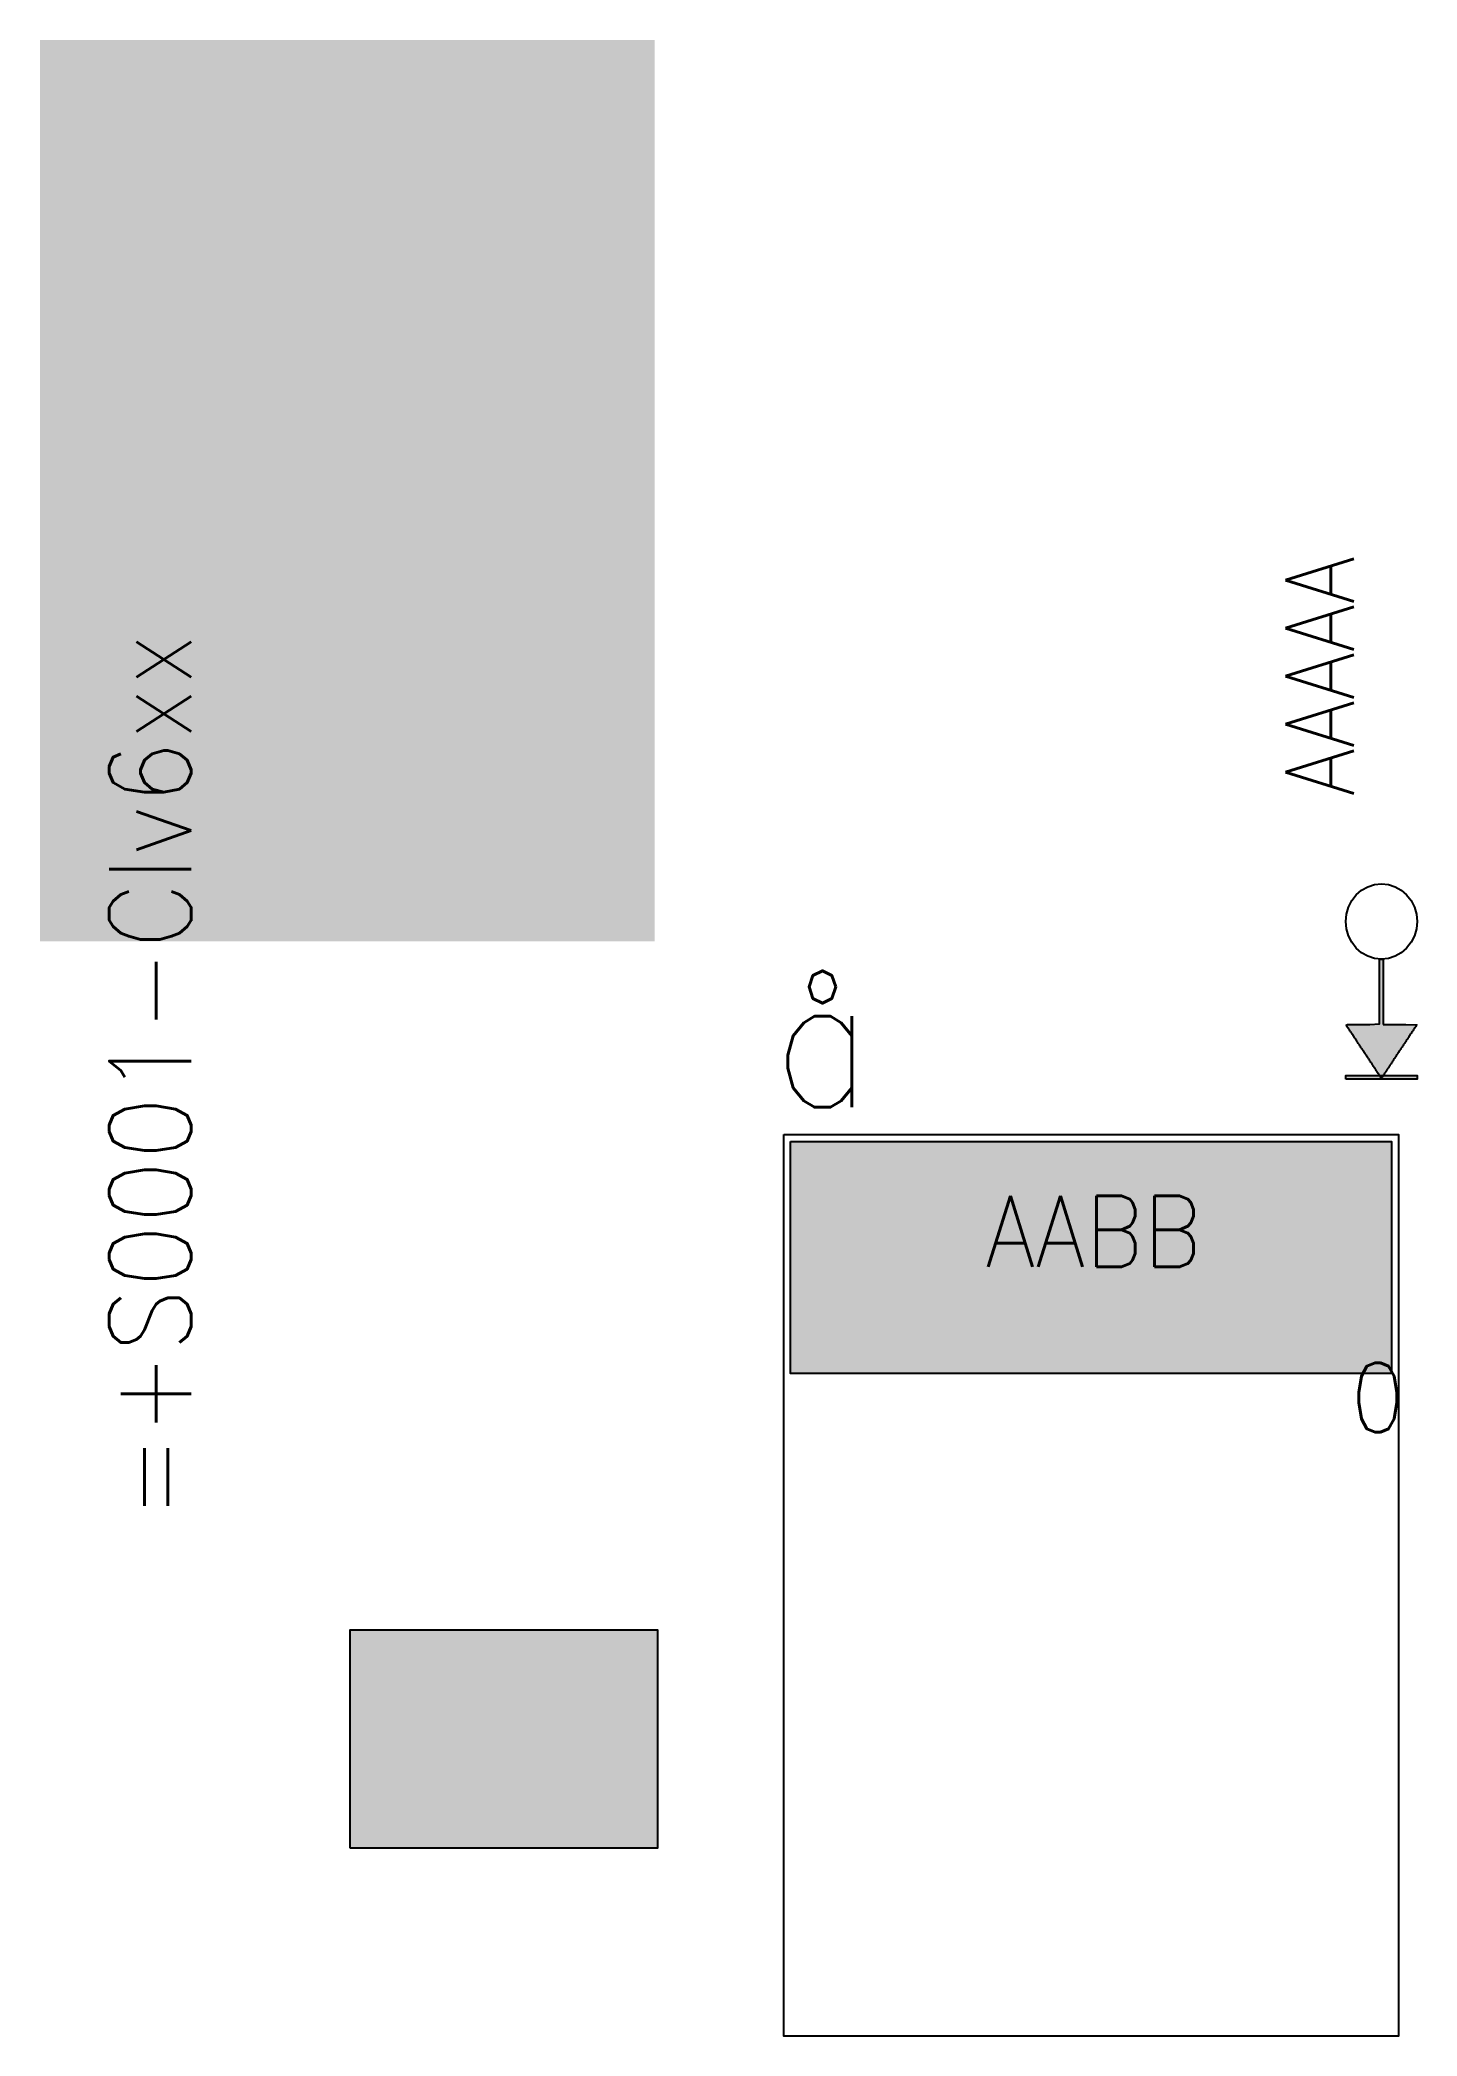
# Model space of a CAD drawing. Header units: millimetres. Extents: x -21 to 181, y 1 to 293.
import ezdxf

# ---------------------------------------------------------------- set-up
doc = ezdxf.new("R2010")
doc.units = ezdxf.units.MM
doc.layers.get('0').update_dxf_attribs({"linetype": 'CONTINUOUS'})
doc.styles.get("Standard").update_dxf_attribs({"font": 'Standard'})

msp = doc.modelspace()

# ---------------------------------------------------------------- hatches: boundary and pattern name
for color, points in [(7, [(-20.91, 293.3), (69.09, 293.3), (69.09, 161.3), (-20.91, 161.3)]), (250, [(175.77, 149.14), (179.06, 149.14), (180.69, 149.09), (180.61, 148.97), (180.53, 148.85), (180.46, 148.74), (180.38, 148.62), (180.3, 148.5), (180.22, 148.39), (180.15, 148.27), (180.07, 148.15), (179.99, 148.04), (179.92, 147.92), (179.84, 147.81), (179.76, 147.69), (179.68, 147.57), (179.61, 147.46), (179.53, 147.34), (179.45, 147.22), (179.38, 147.11), (179.3, 146.99), (179.22, 146.88), (179.14, 146.76), (179.07, 146.64), (178.99, 146.53), (178.91, 146.41), (178.84, 146.29), (178.76, 146.18), (178.68, 146.06), (178.6, 145.95), (178.53, 145.83), (178.45, 145.71), (178.37, 145.6), (178.3, 145.48), (178.22, 145.36), (178.14, 145.25), (178.06, 145.13), (177.99, 145.01), (177.91, 144.9), (177.83, 144.78), (177.75, 144.67), (177.68, 144.55), (177.6, 144.43), (177.52, 144.32), (177.45, 144.2), (177.37, 144.08), (177.29, 143.97), (177.21, 143.85), (177.14, 143.74), (177.06, 143.62), (176.98, 143.5), (176.91, 143.39), (176.83, 143.27), (176.75, 143.15), (176.67, 143.04), (176.6, 142.92), (176.52, 142.8), (176.44, 142.69), (176.37, 142.57), (176.29, 142.46), (176.21, 142.34), (176.13, 142.22), (176.06, 142.11), (175.98, 141.99), (175.9, 141.87), (175.83, 141.76), (175.75, 141.64), (175.67, 141.53), (175.59, 141.41), (175.52, 141.29), (175.44, 141.36), (175.36, 141.48), (175.29, 141.59), (175.21, 141.71), (175.13, 141.82), (175.05, 141.94), (174.98, 142.06), (174.9, 142.17), (174.82, 142.29), (174.75, 142.41), (174.67, 142.52), (174.59, 142.64), (174.51, 142.76), (174.44, 142.87), (174.36, 142.99), (174.28, 143.1), (174.21, 143.22), (174.13, 143.34), (174.05, 143.45), (173.97, 143.57), (173.9, 143.69), (173.82, 143.8), (173.74, 143.92), (173.67, 144.03), (173.59, 144.15), (173.51, 144.27), (173.43, 144.38), (173.36, 144.5), (173.28, 144.62), (173.2, 144.73), (173.12, 144.85), (173.05, 144.97), (172.97, 145.08), (172.89, 145.2), (172.82, 145.31), (172.74, 145.43), (172.66, 145.55), (172.58, 145.66), (172.51, 145.78), (172.43, 145.9), (172.35, 146.01), (172.28, 146.13), (172.2, 146.24), (172.12, 146.36), (172.04, 146.48), (171.97, 146.59), (171.89, 146.71), (171.81, 146.83), (171.74, 146.94), (171.66, 147.06), (171.58, 147.17), (171.5, 147.29), (171.43, 147.41), (171.35, 147.52), (171.27, 147.64), (171.2, 147.76), (171.12, 147.87), (171.04, 147.99), (170.96, 148.11), (170.89, 148.22), (170.81, 148.34), (170.73, 148.45), (170.65, 148.57), (170.58, 148.69), (170.5, 148.8), (170.42, 148.92), (170.35, 149.04), (170.54, 149.14), (173.83, 149.14), (175.23, 149.21), (175.23, 149.33), (175.23, 149.44), (175.23, 149.56), (175.23, 149.68), (175.23, 149.79), (175.23, 149.91), (175.23, 150.02), (175.23, 150.14), (175.23, 150.26), (175.23, 150.37), (175.23, 150.49), (175.23, 150.61), (175.23, 150.72), (175.23, 150.84), (175.23, 150.95), (175.23, 151.07), (175.23, 151.19), (175.23, 151.3), (175.23, 151.42), (175.23, 151.54), (175.23, 151.65), (175.23, 151.77), (175.23, 151.89), (175.23, 152), (175.23, 152.12), (175.23, 152.23), (175.23, 152.35), (175.23, 152.47), (175.23, 152.58), (175.23, 152.7), (175.23, 152.82), (175.23, 152.93), (175.23, 153.05), (175.23, 153.17), (175.23, 153.28), (175.23, 153.4), (175.23, 153.51), (175.23, 153.63), (175.23, 153.75), (175.23, 153.86), (175.23, 153.98), (175.23, 154.1), (175.23, 154.21), (175.23, 154.33), (175.23, 154.45), (175.23, 154.56), (175.23, 154.68), (175.23, 154.79), (175.23, 154.91), (175.23, 155.03), (175.23, 155.14), (175.23, 155.26), (175.23, 155.38), (175.23, 155.49), (175.23, 155.61), (175.23, 155.72), (175.23, 155.84), (175.23, 155.96), (175.23, 156.07), (175.23, 156.19), (175.23, 156.31), (175.23, 156.42), (175.23, 156.54), (175.23, 156.66), (175.23, 156.77), (175.23, 156.89), (175.23, 157), (175.23, 157.12), (175.23, 157.24), (175.23, 157.35), (175.23, 157.47), (175.23, 157.59), (175.23, 157.7), (175.23, 157.82), (175.23, 157.94), (175.23, 158.05), (175.23, 158.17), (175.23, 158.28), (175.23, 158.4), (175.23, 158.52), (175.23, 158.63), (175.77, 158.68), (175.77, 158.57), (175.77, 158.45), (175.77, 158.33), (175.77, 158.22), (175.77, 158.1), (175.77, 157.99), (175.77, 157.87), (175.77, 157.75), (175.77, 157.64), (175.77, 157.52), (175.77, 157.4), (175.77, 157.29), (175.77, 157.17), (175.77, 157.05), (175.77, 156.94), (175.77, 156.82), (175.77, 156.71), (175.77, 156.59), (175.77, 156.47), (175.77, 156.36), (175.77, 156.24), (175.77, 156.12), (175.77, 156.01), (175.77, 155.89), (175.77, 155.77), (175.77, 155.66), (175.77, 155.54), (175.77, 155.43), (175.77, 155.31), (175.77, 155.19), (175.77, 155.08), (175.77, 154.96), (175.77, 154.84), (175.77, 154.73), (175.77, 154.61), (175.77, 154.49), (175.77, 154.38), (175.77, 154.26), (175.77, 154.15), (175.77, 154.03), (175.77, 153.91), (175.77, 153.8), (175.77, 153.68), (175.77, 153.56), (175.77, 153.45), (175.77, 153.33), (175.77, 153.21), (175.77, 153.1), (175.77, 152.98), (175.77, 152.87), (175.77, 152.75), (175.77, 152.63), (175.77, 152.52), (175.77, 152.4), (175.77, 152.28), (175.77, 152.17), (175.77, 152.05), (175.77, 151.94), (175.77, 151.82), (175.77, 151.7), (175.77, 151.59), (175.77, 151.47), (175.77, 151.35), (175.77, 151.24), (175.77, 151.12), (175.77, 151), (175.77, 150.89), (175.77, 150.77), (175.77, 150.66), (175.77, 150.54), (175.77, 150.42), (175.77, 150.31), (175.77, 150.19), (175.77, 150.07), (175.77, 149.96), (175.77, 149.84), (175.77, 149.72), (175.77, 149.61), (175.77, 149.49), (175.77, 149.38), (175.77, 149.26)]), (250, [(170.27, 141.14), (170.27, 141.66), (180.73, 141.66), (180.73, 141.14)]), (101, [(89, 132), (177, 132), (177, 98), (89, 98)]), (7, [(24.5, 28.5), (24.5, 60.5), (69.5, 60.5), (69.5, 28.5)])]:
    msp.add_hatch(color=color).paths.add_polyline_path(points, flags=0)

# ---------------------------------------------------------------- linework, layer by layer
at = {"color": 0}
for points in [[(175.5, 169.73), (176.52, 169.62), (177.5, 169.31), (178.4, 168.8), (179.19, 168.11), (179.84, 167.28), (180.33, 166.33), (180.62, 165.29), (180.73, 164.22), (180.62, 163.14), (180.33, 162.11), (179.84, 161.16), (179.19, 160.32), (178.4, 159.64), (177.5, 159.13), (176.52, 158.81), (175.5, 158.71), (174.48, 158.81), (173.5, 159.13), (172.6, 159.64), (171.81, 160.32), (171.16, 161.16), (170.67, 162.11), (170.38, 163.14), (170.27, 164.22), (170.38, 165.29), (170.67, 166.33), (171.16, 167.28), (171.81, 168.11), (172.6, 168.8), (173.5, 169.31), (174.48, 169.62)], [(175.77, 149.14), (179.06, 149.14), (180.69, 149.09), (180.61, 148.97), (180.53, 148.85), (180.46, 148.74), (180.38, 148.62), (180.3, 148.5), (180.22, 148.39), (180.15, 148.27), (180.07, 148.15), (179.99, 148.04), (179.92, 147.92), (179.84, 147.81), (179.76, 147.69), (179.68, 147.57), (179.61, 147.46), (179.53, 147.34), (179.45, 147.22), (179.38, 147.11), (179.3, 146.99), (179.22, 146.88), (179.14, 146.76), (179.07, 146.64), (178.99, 146.53), (178.91, 146.41), (178.84, 146.29), (178.76, 146.18), (178.68, 146.06), (178.6, 145.95), (178.53, 145.83), (178.45, 145.71), (178.37, 145.6), (178.3, 145.48), (178.22, 145.36), (178.14, 145.25), (178.06, 145.13), (177.99, 145.01), (177.91, 144.9), (177.83, 144.78), (177.75, 144.67), (177.68, 144.55), (177.6, 144.43), (177.52, 144.32), (177.45, 144.2), (177.37, 144.08), (177.29, 143.97), (177.21, 143.85), (177.14, 143.74), (177.06, 143.62), (176.98, 143.5), (176.91, 143.39), (176.83, 143.27), (176.75, 143.15), (176.67, 143.04), (176.6, 142.92), (176.52, 142.8), (176.44, 142.69), (176.37, 142.57), (176.29, 142.46), (176.21, 142.34), (176.13, 142.22), (176.06, 142.11), (175.98, 141.99), (175.9, 141.87), (175.83, 141.76), (175.75, 141.64), (175.67, 141.53), (175.59, 141.41), (175.52, 141.29), (175.44, 141.36), (175.36, 141.48), (175.29, 141.59), (175.21, 141.71), (175.13, 141.82), (175.05, 141.94), (174.98, 142.06), (174.9, 142.17), (174.82, 142.29), (174.75, 142.41), (174.67, 142.52), (174.59, 142.64), (174.51, 142.76), (174.44, 142.87), (174.36, 142.99), (174.28, 143.1), (174.21, 143.22), (174.13, 143.34), (174.05, 143.45), (173.97, 143.57), (173.9, 143.69), (173.82, 143.8), (173.74, 143.92), (173.67, 144.03), (173.59, 144.15), (173.51, 144.27), (173.43, 144.38), (173.36, 144.5), (173.28, 144.62), (173.2, 144.73), (173.12, 144.85), (173.05, 144.97), (172.97, 145.08), (172.89, 145.2), (172.82, 145.31), (172.74, 145.43), (172.66, 145.55), (172.58, 145.66), (172.51, 145.78), (172.43, 145.9), (172.35, 146.01), (172.28, 146.13), (172.2, 146.24), (172.12, 146.36), (172.04, 146.48), (171.97, 146.59), (171.89, 146.71), (171.81, 146.83), (171.74, 146.94), (171.66, 147.06), (171.58, 147.17), (171.5, 147.29), (171.43, 147.41), (171.35, 147.52), (171.27, 147.64), (171.2, 147.76), (171.12, 147.87), (171.04, 147.99), (170.96, 148.11), (170.89, 148.22), (170.81, 148.34), (170.73, 148.45), (170.65, 148.57), (170.58, 148.69), (170.5, 148.8), (170.42, 148.92), (170.35, 149.04), (170.54, 149.14), (173.83, 149.14), (175.23, 149.21), (175.23, 149.33), (175.23, 149.44), (175.23, 149.56), (175.23, 149.68), (175.23, 149.79), (175.23, 149.91), (175.23, 150.02), (175.23, 150.14), (175.23, 150.26), (175.23, 150.37), (175.23, 150.49), (175.23, 150.61), (175.23, 150.72), (175.23, 150.84), (175.23, 150.95), (175.23, 151.07), (175.23, 151.19), (175.23, 151.3), (175.23, 151.42), (175.23, 151.54), (175.23, 151.65), (175.23, 151.77), (175.23, 151.89), (175.23, 152), (175.23, 152.12), (175.23, 152.23), (175.23, 152.35), (175.23, 152.47), (175.23, 152.58), (175.23, 152.7), (175.23, 152.82), (175.23, 152.93), (175.23, 153.05), (175.23, 153.17), (175.23, 153.28), (175.23, 153.4), (175.23, 153.51), (175.23, 153.63), (175.23, 153.75), (175.23, 153.86), (175.23, 153.98), (175.23, 154.1), (175.23, 154.21), (175.23, 154.33), (175.23, 154.45), (175.23, 154.56), (175.23, 154.68), (175.23, 154.79), (175.23, 154.91), (175.23, 155.03), (175.23, 155.14), (175.23, 155.26), (175.23, 155.38), (175.23, 155.49), (175.23, 155.61), (175.23, 155.72), (175.23, 155.84), (175.23, 155.96), (175.23, 156.07), (175.23, 156.19), (175.23, 156.31), (175.23, 156.42), (175.23, 156.54), (175.23, 156.66), (175.23, 156.77), (175.23, 156.89), (175.23, 157), (175.23, 157.12), (175.23, 157.24), (175.23, 157.35), (175.23, 157.47), (175.23, 157.59), (175.23, 157.7), (175.23, 157.82), (175.23, 157.94), (175.23, 158.05), (175.23, 158.17), (175.23, 158.28), (175.23, 158.4), (175.23, 158.52), (175.23, 158.63), (175.77, 158.68), (175.77, 158.57), (175.77, 158.45), (175.77, 158.33), (175.77, 158.22), (175.77, 158.1), (175.77, 157.99), (175.77, 157.87), (175.77, 157.75), (175.77, 157.64), (175.77, 157.52), (175.77, 157.4), (175.77, 157.29), (175.77, 157.17), (175.77, 157.05), (175.77, 156.94), (175.77, 156.82), (175.77, 156.71), (175.77, 156.59), (175.77, 156.47), (175.77, 156.36), (175.77, 156.24), (175.77, 156.12), (175.77, 156.01), (175.77, 155.89), (175.77, 155.77), (175.77, 155.66), (175.77, 155.54), (175.77, 155.43), (175.77, 155.31), (175.77, 155.19), (175.77, 155.08), (175.77, 154.96), (175.77, 154.84), (175.77, 154.73), (175.77, 154.61), (175.77, 154.49), (175.77, 154.38), (175.77, 154.26), (175.77, 154.15), (175.77, 154.03), (175.77, 153.91), (175.77, 153.8), (175.77, 153.68), (175.77, 153.56), (175.77, 153.45), (175.77, 153.33), (175.77, 153.21), (175.77, 153.1), (175.77, 152.98), (175.77, 152.87), (175.77, 152.75), (175.77, 152.63), (175.77, 152.52), (175.77, 152.4), (175.77, 152.28), (175.77, 152.17), (175.77, 152.05), (175.77, 151.94), (175.77, 151.82), (175.77, 151.7), (175.77, 151.59), (175.77, 151.47), (175.77, 151.35), (175.77, 151.24), (175.77, 151.12), (175.77, 151), (175.77, 150.89), (175.77, 150.77), (175.77, 150.66), (175.77, 150.54), (175.77, 150.42), (175.77, 150.31), (175.77, 150.19), (175.77, 150.07), (175.77, 149.96), (175.77, 149.84), (175.77, 149.72), (175.77, 149.61), (175.77, 149.49), (175.77, 149.38), (175.77, 149.26)], [(170.27, 141.14), (170.27, 141.66), (180.73, 141.66), (180.73, 141.14)], [(88, 133), (178, 133), (178, 1), (88, 1)], [(89, 132), (177, 132), (177, 98), (89, 98)], [(24.5, 28.5), (24.5, 60.5), (69.5, 60.5), (69.5, 28.5)]]:
    msp.add_lwpolyline(points, close=True, dxfattribs=at)

# ---------------------------------------------------------------- texts
for s, height, p in [('AAAAA', 10, (171.45, 182.55)), ('=+S0001-Clv6xx', 12, (1.23, 76.77))]:
    msp.add_text(s, height=height, rotation=90, dxfattribs=at).set_placement(p)
for s, height, p in [('å', 20, (86.23, 137)), ('AABB', 10.4, (117.53, 113.63)), ('0', 10.13, (171.02, 89.44))]:
    msp.add_text(s, height=height, dxfattribs=at).set_placement(p)

doc.saveas('drawing.dxf')
